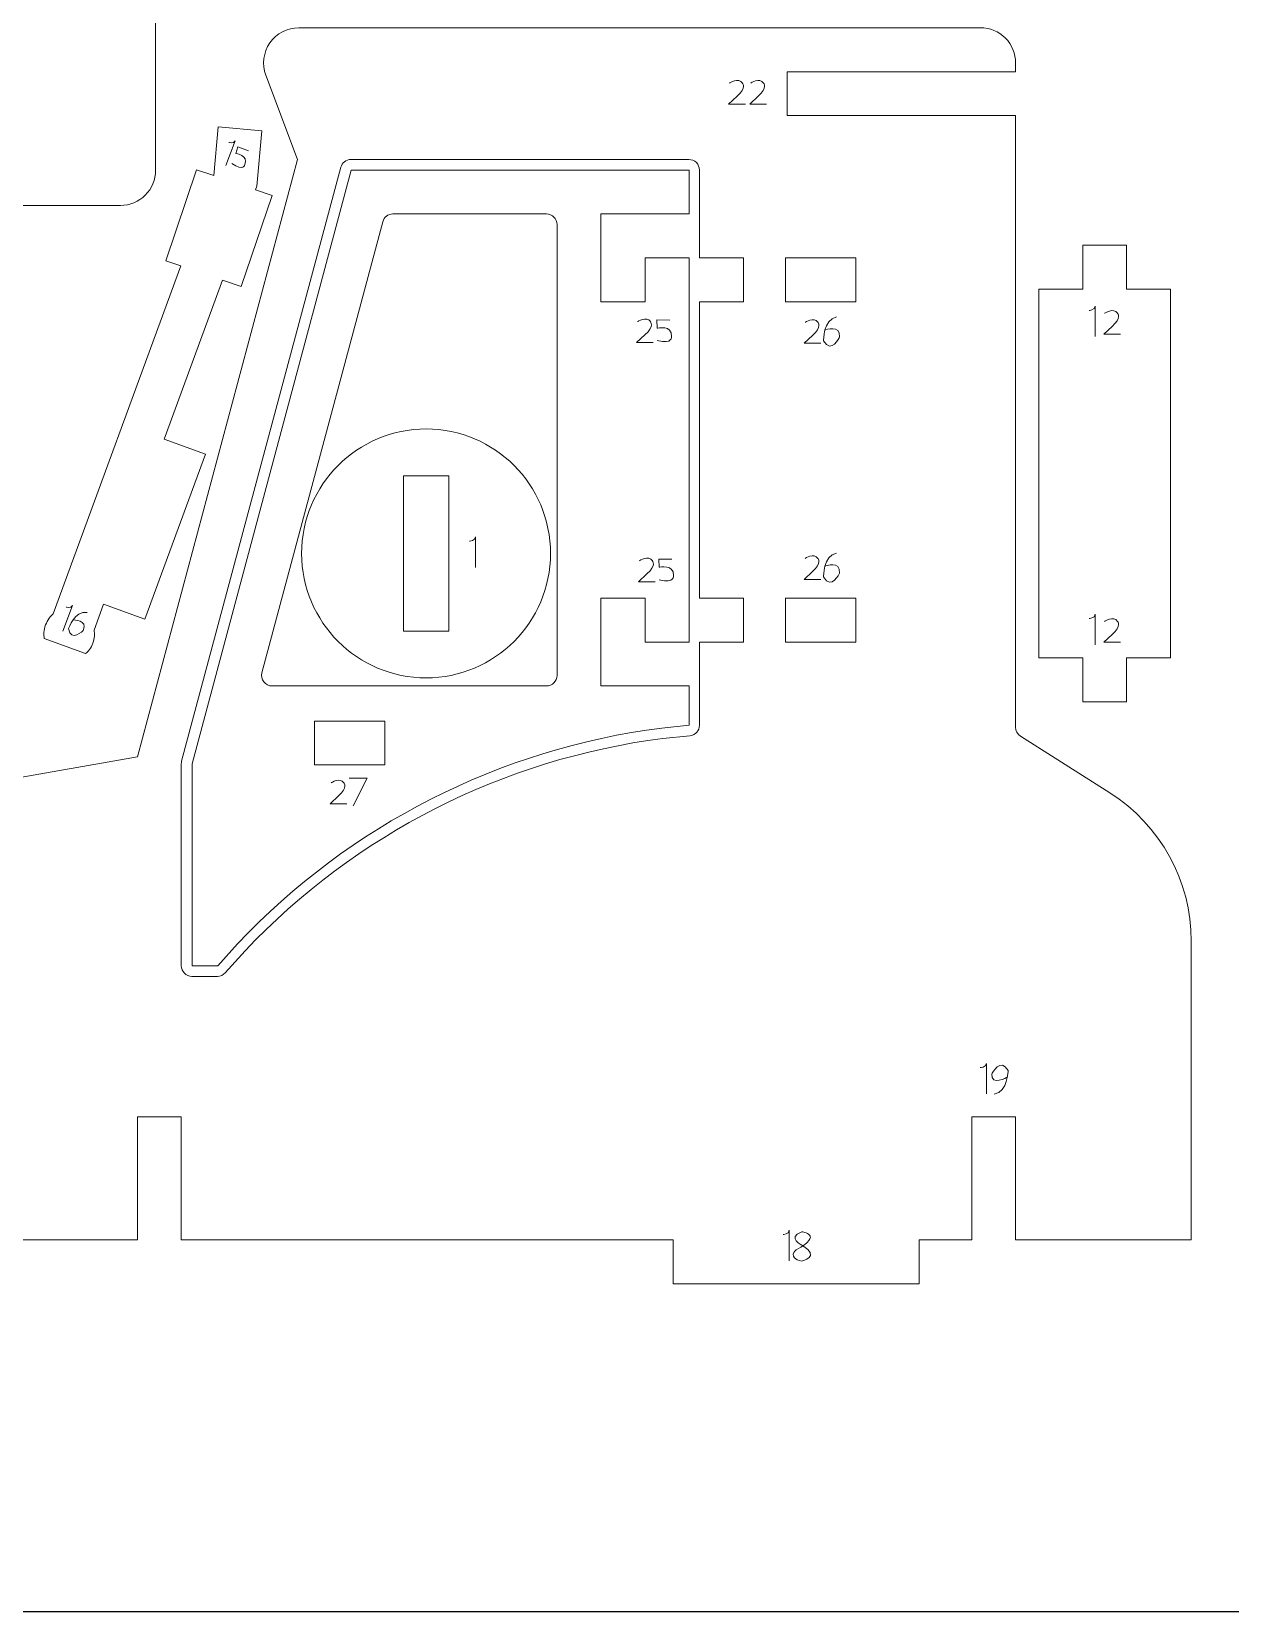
# Model space of a CAD drawing. Header units: centimetres. Extents: x -25 to 25, y -32.5 to 32.5.
# Drawn here: x 6.72 to 14.99, y -32.5 to -21.6 of the extents above; entities that cross this region are included whole.
import ezdxf

# ---------------------------------------------------------------- set-up
doc = ezdxf.new("R2010")
doc.units = ezdxf.units.CM
doc.header["$MEASUREMENT"] = 0
doc.layers.add('Capa 1', color=7, linetype='Continuous')

msp = doc.modelspace()

# ---------------------------------------------------------------- linework, layer by layer
at = {"layer": 'Capa 1', "color": 254}
msp.add_lwpolyline([(-25, -32.5), (25, -32.5), (25, 32.5), (-25, 32.5), (-25, -32.5)], close=True, dxfattribs=at)
at = {"layer": 'Capa 1', "color": 18, "lineweight": 9}
for points, knots in [([(4.0482, -17.89101), (4.0482, -17.89101), (4.0482, -17.58805), (4.0482, -17.58805), (4.0482, -17.58805), (4.04825, -17.52372), (4.07384, -17.46206), (4.11937, -17.41661), (4.11937, -17.41661), (4.16486, -17.37111), (4.22627, -17.34561), (4.2906, -17.34565), (4.2906, -17.34565), (4.2906, -17.34565), (7.33471, -17.34565), (7.33471, -17.34565), (7.33471, -17.34565), (7.39904, -17.34569), (7.4607, -17.37128), (7.50615, -17.41682), (7.50615, -17.41682), (7.5516, -17.46231), (7.57715, -17.52372), (7.57711, -17.58805), (7.57711, -17.58805), (7.57711, -17.58805), (7.57711, -22.55698), (7.57711, -22.55698), (7.57711, -22.55698), (7.57707, -22.62131), (7.55148, -22.68297), (7.50594, -22.72842), (7.50594, -22.72842), (7.46045, -22.77387), (7.39904, -22.79942), (7.33471, -22.79938), (7.33471, -22.79938), (7.33471, -22.79938), (4.2906, -22.79938), (4.2906, -22.79938), (4.2906, -22.79938), (4.22627, -22.79934), (4.16461, -22.77375), (4.11916, -22.72821), (4.11916, -22.72821), (4.07367, -22.68272), (4.04816, -22.62131), (4.0482, -22.55698), (4.0482, -22.55698), (4.0482, -22.55698), (4.0482, -22.25398), (4.0482, -22.25398), (4.0482, -22.25398), (4.0482, -22.25398), (5.63798, -22.25398), (5.63798, -22.25398), (5.63798, -22.25398), (5.63798, -22.25398), (5.63798, -21.64802), (5.63798, -21.64802), (5.63798, -21.64802), (5.63798, -21.64802), (2.36578, -21.64802), (2.36578, -21.64802), (2.36578, -21.64802), (2.30145, -21.64797), (2.23979, -21.62238), (2.19429, -21.57689), (2.19429, -21.57689), (2.14884, -21.53136), (2.12334, -21.46995), (2.12338, -21.40566), (2.12338, -21.40566), (2.12338, -21.40566), (2.12338, -18.73937), (2.12338, -18.73937), (2.12338, -18.73937), (2.12342, -18.67504), (2.14901, -18.61338), (2.19455, -18.56793), (2.19455, -18.56793), (2.24004, -18.52248), (2.30145, -18.49697), (2.36578, -18.49701), (2.36578, -18.49701), (2.36578, -18.49701), (5.63798, -18.49701), (5.63798, -18.49701), (5.63798, -18.49701), (5.63798, -18.49701), (5.63798, -17.89101), (5.63798, -17.89101), (5.63798, -17.89101), (5.63798, -17.89101), (4.0482, -17.89101), (4.0482, -17.89101)], [0, 0, 0, 0, 0.04, 0.04, 0.04, 0.04, 0.08, 0.08, 0.08, 0.08, 0.12, 0.12, 0.12, 0.12, 0.16, 0.16, 0.16, 0.16, 0.2, 0.2, 0.2, 0.2, 0.24, 0.24, 0.24, 0.24, 0.28, 0.28, 0.28, 0.28, 0.32, 0.32, 0.32, 0.32, 0.36, 0.36, 0.36, 0.36, 0.4, 0.4, 0.4, 0.4, 0.44, 0.44, 0.44, 0.44, 0.48, 0.48, 0.48, 0.48, 0.52, 0.52, 0.52, 0.52, 0.56, 0.56, 0.56, 0.56, 0.6, 0.6, 0.6, 0.6, 0.64, 0.64, 0.64, 0.64, 0.68, 0.68, 0.68, 0.68, 0.72, 0.72, 0.72, 0.72, 0.76, 0.76, 0.76, 0.76, 0.8, 0.8, 0.8, 0.8, 0.84, 0.84, 0.84, 0.84, 0.88, 0.88, 0.88, 0.88, 0.92, 0.92, 0.92, 0.92, 1, 1, 1, 1]), ([(5.42021, -26.9599), (5.42021, -26.9599), (7.45113, -26.60355), (7.45113, -26.60355), (7.45113, -26.60355), (7.45113, -26.60355), (8.55526, -22.48299), (8.55526, -22.48299), (8.55526, -22.48299), (8.55526, -22.48299), (8.33785, -21.90126), (8.33785, -21.90126), (8.33785, -21.90126), (8.30997, -21.82695), (8.32028, -21.74369), (8.36544, -21.67842), (8.36544, -21.67842), (8.41059, -21.61311), (8.48553, -21.57411), (8.56489, -21.57403), (8.56489, -21.57403), (8.56489, -21.57403), (13.26842, -21.57403), (13.26842, -21.57403), (13.26842, -21.57403), (13.33267, -21.57398), (13.39433, -21.59945), (13.43978, -21.64485), (13.43978, -21.64485), (13.48523, -21.69026), (13.51077, -21.75218), (13.51082, -21.81643), (13.51082, -21.81643), (13.51082, -21.81643), (13.51082, -21.87699), (13.51082, -21.87699), (13.51082, -21.87699), (13.51082, -21.87699), (11.93529, -21.87699), (11.93529, -21.87699), (11.93529, -21.87699), (11.93529, -21.87699), (11.93529, -22.17999), (11.93529, -22.17999), (11.93529, -22.17999), (11.93529, -22.17999), (13.51082, -22.17999), (13.51082, -22.17999), (13.51082, -22.17999), (13.51082, -22.17999), (13.51082, -26.39964), (13.51082, -26.39964), (13.51082, -26.39964), (13.51082, -26.42455), (13.52355, -26.44768), (13.54455, -26.46105), (13.54455, -26.46105), (13.54455, -26.46105), (14.1607, -26.85245), (14.1607, -26.85245), (14.1607, -26.85245), (14.51064, -27.07469), (14.72269, -27.46087), (14.72278, -27.87544), (14.72278, -27.87544), (14.72278, -27.87544), (14.72278, -29.9364), (14.72278, -29.9364), (14.72278, -29.9364), (14.72278, -29.9364), (13.51082, -29.9364), (13.51082, -29.9364), (13.51082, -29.9364), (13.51082, -29.9364), (13.51082, -29.08804), (13.51082, -29.08804), (13.51082, -29.08804), (13.51082, -29.08804), (13.20786, -29.08804), (13.20786, -29.08804), (13.20786, -29.08804), (13.20786, -29.08804), (13.20786, -29.9364), (13.20786, -29.9364), (13.20786, -29.9364), (13.20786, -29.9364), (12.84426, -29.9364), (12.84426, -29.9364), (12.84426, -29.9364), (12.84426, -29.9364), (12.84426, -30.2394), (12.84426, -30.2394), (12.84426, -30.2394), (12.84426, -30.2394), (11.14753, -30.2394), (11.14753, -30.2394), (11.14753, -30.2394), (11.14753, -30.2394), (11.14753, -29.9364), (11.14753, -29.9364), (11.14753, -29.9364), (11.14753, -29.9364), (7.75413, -29.9364), (7.75413, -29.9364), (7.75413, -29.9364), (7.75413, -29.9364), (7.75413, -29.08804), (7.75413, -29.08804), (7.75413, -29.08804), (7.75413, -29.08804), (7.45113, -29.08804), (7.45113, -29.08804), (7.45113, -29.08804), (7.45113, -29.08804), (7.45113, -29.9364), (7.45113, -29.9364), (7.45113, -29.9364), (7.45113, -29.9364), (2.8458, -29.9364), (2.8458, -29.9364), (2.8458, -29.9364), (2.8458, -29.9364), (2.8458, -30.2394), (2.8458, -30.2394), (2.8458, -30.2394), (2.8458, -30.2394), (1.14908, -30.2394), (1.14908, -30.2394), (1.14908, -30.2394), (1.14908, -30.2394), (1.14908, -29.9364), (1.14908, -29.9364), (1.14908, -29.9364), (1.14908, -29.9364), (0.84608, -29.9364), (0.84608, -29.9364), (0.84608, -29.9364), (0.84608, -29.9364), (0.84608, -28.77273), (0.84608, -28.77273), (0.84608, -28.77273), (0.84591, -28.23454), (1.20158, -27.76056), (1.71808, -27.60944), (1.71808, -27.60944), (1.71808, -27.60944), (3.74904, -27.2531), (3.74904, -27.2531)], [0, 0, 0, 0, 0.02631579, 0.02631579, 0.02631579, 0.02631579, 0.05263158, 0.05263158, 0.05263158, 0.05263158, 0.07894737, 0.07894737, 0.07894737, 0.07894737, 0.10526316, 0.10526316, 0.10526316, 0.10526316, 0.13157895, 0.13157895, 0.13157895, 0.13157895, 0.15789474, 0.15789474, 0.15789474, 0.15789474, 0.18421053, 0.18421053, 0.18421053, 0.18421053, 0.21052632, 0.21052632, 0.21052632, 0.21052632, 0.23684211, 0.23684211, 0.23684211, 0.23684211, 0.26315789, 0.26315789, 0.26315789, 0.26315789, 0.28947368, 0.28947368, 0.28947368, 0.28947368, 0.31578947, 0.31578947, 0.31578947, 0.31578947, 0.34210526, 0.34210526, 0.34210526, 0.34210526, 0.36842105, 0.36842105, 0.36842105, 0.36842105, 0.39473684, 0.39473684, 0.39473684, 0.39473684, 0.42105263, 0.42105263, 0.42105263, 0.42105263, 0.44736842, 0.44736842, 0.44736842, 0.44736842, 0.47368421, 0.47368421, 0.47368421, 0.47368421, 0.5, 0.5, 0.5, 0.5, 0.52631579, 0.52631579, 0.52631579, 0.52631579, 0.55263158, 0.55263158, 0.55263158, 0.55263158, 0.57894737, 0.57894737, 0.57894737, 0.57894737, 0.60526316, 0.60526316, 0.60526316, 0.60526316, 0.63157895, 0.63157895, 0.63157895, 0.63157895, 0.65789474, 0.65789474, 0.65789474, 0.65789474, 0.68421053, 0.68421053, 0.68421053, 0.68421053, 0.71052632, 0.71052632, 0.71052632, 0.71052632, 0.73684211, 0.73684211, 0.73684211, 0.73684211, 0.76315789, 0.76315789, 0.76315789, 0.76315789, 0.78947368, 0.78947368, 0.78947368, 0.78947368, 0.81578947, 0.81578947, 0.81578947, 0.81578947, 0.84210526, 0.84210526, 0.84210526, 0.84210526, 0.86842105, 0.86842105, 0.86842105, 0.86842105, 0.89473684, 0.89473684, 0.89473684, 0.89473684, 0.92105263, 0.92105263, 0.92105263, 0.92105263, 0.94736842, 0.94736842, 0.94736842, 0.94736842, 1, 1, 1, 1]), ([(7.15199, -25.73124), (7.15199, -25.73124), (7.21851, -25.5501), (7.21851, -25.5501), (7.21851, -25.5501), (7.21851, -25.5501), (7.50298, -25.65439), (7.50298, -25.65439), (7.50298, -25.65439), (7.50298, -25.65439), (7.92013, -24.51654), (7.92013, -24.51654), (7.92013, -24.51654), (7.92013, -24.51654), (7.63565, -24.41224), (7.63565, -24.41224), (7.63565, -24.41224), (7.63565, -24.41224), (8.03793, -23.31492), (8.03793, -23.31492), (8.03793, -23.31492), (8.03793, -23.31492), (8.16695, -23.35883), (8.16695, -23.35883), (8.16695, -23.35883), (8.16695, -23.35883), (8.38054, -22.73133), (8.38054, -22.73133), (8.38054, -22.73133), (8.38054, -22.73133), (8.26614, -22.6924), (8.26614, -22.6924), (8.26614, -22.6924), (8.26614, -22.6924), (8.2754, -22.66715), (8.2754, -22.66715), (8.2754, -22.66715), (8.2754, -22.66715), (8.30981, -22.28441), (8.30981, -22.28441), (8.30981, -22.28441), (8.30981, -22.28441), (8.008, -22.25734), (8.008, -22.25734), (8.008, -22.25734), (8.008, -22.25734), (7.97779, -22.59423), (7.97779, -22.59423), (7.97779, -22.59423), (7.97779, -22.59423), (7.86021, -22.55422), (7.86021, -22.55422), (7.86021, -22.55422), (7.86021, -22.55422), (7.64662, -23.18172), (7.64662, -23.18172), (7.64662, -23.18172), (7.64662, -23.18172), (7.75106, -23.21727), (7.75106, -23.21727), (7.75106, -23.21727), (7.75106, -23.21727), (6.87075, -25.61822), (6.87075, -25.61822)], [0, 0, 0, 0, 0.05882353, 0.05882353, 0.05882353, 0.05882353, 0.11764706, 0.11764706, 0.11764706, 0.11764706, 0.17647059, 0.17647059, 0.17647059, 0.17647059, 0.23529412, 0.23529412, 0.23529412, 0.23529412, 0.29411765, 0.29411765, 0.29411765, 0.29411765, 0.35294118, 0.35294118, 0.35294118, 0.35294118, 0.41176471, 0.41176471, 0.41176471, 0.41176471, 0.47058824, 0.47058824, 0.47058824, 0.47058824, 0.52941176, 0.52941176, 0.52941176, 0.52941176, 0.58823529, 0.58823529, 0.58823529, 0.58823529, 0.64705882, 0.64705882, 0.64705882, 0.64705882, 0.70588235, 0.70588235, 0.70588235, 0.70588235, 0.76470588, 0.76470588, 0.76470588, 0.76470588, 0.82352941, 0.82352941, 0.82352941, 0.82352941, 0.88235294, 0.88235294, 0.88235294, 0.88235294, 1, 1, 1, 1]), ([(11.32933, -25.50901), (11.32933, -25.50901), (11.63234, -25.50901), (11.63234, -25.50901), (11.63234, -25.50901), (11.63234, -25.50901), (11.63234, -25.81202), (11.63234, -25.81202), (11.63234, -25.81202), (11.63234, -25.81202), (11.32933, -25.81202), (11.32933, -25.81202), (11.32933, -25.81202), (11.32933, -25.81202), (11.32933, -26.38619), (11.32933, -26.38619), (11.32933, -26.38619), (11.32938, -26.42349), (11.30107, -26.45477), (11.26394, -26.45855), (11.26394, -26.45855), (11.26394, -26.45855), (11.07569, -26.4776), (11.07569, -26.4776), (11.07569, -26.4776), (9.9747, -26.6187), (8.95701, -27.13597), (8.19446, -27.94253), (8.19446, -27.94253), (8.19446, -27.94253), (8.05777, -28.09437), (8.05777, -28.09437), (8.05777, -28.09437), (8.04398, -28.10969), (8.02433, -28.11848), (8.00375, -28.11848), (8.00375, -28.11848), (8.00375, -28.11848), (7.82682, -28.11848), (7.82682, -28.11848), (7.82682, -28.11848), (7.80756, -28.11848), (7.7891, -28.11084), (7.77543, -28.09721), (7.77543, -28.09721), (7.76181, -28.08359), (7.75413, -28.06501), (7.75413, -28.04574), (7.75413, -28.04574), (7.75413, -28.04574), (7.75413, -26.65304), (7.75413, -26.65304), (7.75413, -26.65304), (7.75413, -26.64667), (7.75498, -26.64035), (7.75659, -26.63419), (7.75659, -26.63419), (7.75659, -26.63419), (8.85448, -22.53688), (8.85448, -22.53688), (8.85448, -22.53688), (8.86297, -22.5051), (8.89183, -22.48299), (8.92472, -22.48299), (8.92472, -22.48299), (8.92472, -22.48299), (11.25664, -22.48299), (11.25664, -22.48299), (11.25664, -22.48299), (11.27591, -22.48295), (11.29437, -22.49058), (11.30803, -22.50421), (11.30803, -22.50421), (11.32165, -22.51783), (11.32933, -22.53642), (11.32933, -22.55568), (11.32933, -22.55568), (11.32933, -22.55568), (11.32933, -23.16164), (11.32933, -23.16164), (11.32933, -23.16164), (11.32933, -23.16164), (11.63234, -23.16164), (11.63234, -23.16164), (11.63234, -23.16164), (11.63234, -23.16164), (11.63234, -23.46465), (11.63234, -23.46465), (11.63234, -23.46465), (11.63234, -23.46465), (11.32933, -23.46465), (11.32933, -23.46465), (11.32933, -23.46465), (11.32933, -23.46465), (11.32933, -25.50901), (11.32933, -25.50901)], [0, 0, 0, 0, 0.04, 0.04, 0.04, 0.04, 0.08, 0.08, 0.08, 0.08, 0.12, 0.12, 0.12, 0.12, 0.16, 0.16, 0.16, 0.16, 0.2, 0.2, 0.2, 0.2, 0.24, 0.24, 0.24, 0.24, 0.28, 0.28, 0.28, 0.28, 0.32, 0.32, 0.32, 0.32, 0.36, 0.36, 0.36, 0.36, 0.4, 0.4, 0.4, 0.4, 0.44, 0.44, 0.44, 0.44, 0.48, 0.48, 0.48, 0.48, 0.52, 0.52, 0.52, 0.52, 0.56, 0.56, 0.56, 0.56, 0.6, 0.6, 0.6, 0.6, 0.64, 0.64, 0.64, 0.64, 0.68, 0.68, 0.68, 0.68, 0.72, 0.72, 0.72, 0.72, 0.76, 0.76, 0.76, 0.76, 0.8, 0.8, 0.8, 0.8, 0.84, 0.84, 0.84, 0.84, 0.88, 0.88, 0.88, 0.88, 0.92, 0.92, 0.92, 0.92, 1, 1, 1, 1]), ([(10.64999, -22.85865), (10.64999, -22.85865), (11.25812, -22.85865), (11.25812, -22.85865), (11.25812, -22.85865), (11.25812, -22.85865), (11.25812, -22.55569), (11.25812, -22.55569), (11.25812, -22.55569), (11.25812, -22.55569), (8.92619, -22.55569), (8.92619, -22.55569), (8.92619, -22.55569), (8.92619, -22.55569), (7.82834, -26.653), (7.82834, -26.653), (7.82834, -26.653), (7.82834, -26.653), (7.82834, -28.04575), (7.82834, -28.04575), (7.82834, -28.04575), (7.82834, -28.04575), (8.00522, -28.04575), (8.00522, -28.04575), (8.00522, -28.04575), (8.00522, -28.04575), (8.14246, -27.89323), (8.14246, -27.89323), (8.14246, -27.89323), (8.91652, -27.07419), (9.95109, -26.54839), (11.06889, -26.40534), (11.06889, -26.40534), (11.06889, -26.40534), (11.25812, -26.38616), (11.25812, -26.38616), (11.25812, -26.38616), (11.25812, -26.38616), (11.25812, -26.11498), (11.25812, -26.11498), (11.25812, -26.11498), (11.25812, -26.11498), (10.64999, -26.11498), (10.64999, -26.11498), (10.64999, -26.11498), (10.64999, -26.11498), (10.64999, -25.50902), (10.64999, -25.50902), (10.64999, -25.50902), (10.64999, -25.50902), (10.95511, -25.50902), (10.95511, -25.50902), (10.95511, -25.50902), (10.95511, -25.50902), (10.95511, -25.81198), (10.95511, -25.81198), (10.95511, -25.81198), (10.95511, -25.81198), (11.25812, -25.81198), (11.25812, -25.81198), (11.25812, -25.81198), (11.25812, -25.81198), (11.25812, -23.16165), (11.25812, -23.16165), (11.25812, -23.16165), (11.25812, -23.16165), (10.95511, -23.16165), (10.95511, -23.16165), (10.95511, -23.16165), (10.95511, -23.16165), (10.95511, -23.46465), (10.95511, -23.46465), (10.95511, -23.46465), (10.95511, -23.46465), (10.64999, -23.46465), (10.64999, -23.46465), (10.64999, -23.46465), (10.64999, -23.46465), (10.64999, -22.85865), (10.64999, -22.85865)], [0, 0, 0, 0, 0.04761905, 0.04761905, 0.04761905, 0.04761905, 0.0952381, 0.0952381, 0.0952381, 0.0952381, 0.14285714, 0.14285714, 0.14285714, 0.14285714, 0.19047619, 0.19047619, 0.19047619, 0.19047619, 0.23809524, 0.23809524, 0.23809524, 0.23809524, 0.28571429, 0.28571429, 0.28571429, 0.28571429, 0.33333333, 0.33333333, 0.33333333, 0.33333333, 0.38095238, 0.38095238, 0.38095238, 0.38095238, 0.42857143, 0.42857143, 0.42857143, 0.42857143, 0.47619048, 0.47619048, 0.47619048, 0.47619048, 0.52380952, 0.52380952, 0.52380952, 0.52380952, 0.57142857, 0.57142857, 0.57142857, 0.57142857, 0.61904762, 0.61904762, 0.61904762, 0.61904762, 0.66666667, 0.66666667, 0.66666667, 0.66666667, 0.71428571, 0.71428571, 0.71428571, 0.71428571, 0.76190476, 0.76190476, 0.76190476, 0.76190476, 0.80952381, 0.80952381, 0.80952381, 0.80952381, 0.85714286, 0.85714286, 0.85714286, 0.85714286, 0.9047619, 0.9047619, 0.9047619, 0.9047619, 1, 1, 1, 1]), ([(8.31068, -26.02344), (8.31068, -26.02344), (9.14423, -22.91255), (9.14423, -22.91255), (9.14423, -22.91255), (9.15276, -22.8808), (9.18158, -22.85869), (9.21447, -22.85865), (9.21447, -22.85865), (9.21447, -22.85865), (10.27429, -22.85865), (10.27429, -22.85865), (10.27429, -22.85865), (10.29356, -22.85865), (10.31206, -22.86629), (10.32569, -22.87991), (10.32569, -22.87991), (10.33931, -22.89353), (10.34699, -22.91212), (10.34699, -22.93139), (10.34699, -22.93139), (10.34699, -22.93139), (10.34699, -26.04229), (10.34699, -26.04229), (10.34699, -26.04229), (10.34699, -26.06155), (10.33935, -26.08001), (10.32573, -26.09368), (10.32573, -26.09368), (10.31211, -26.1073), (10.29356, -26.11498), (10.27429, -26.11498), (10.27429, -26.11498), (10.27429, -26.11498), (8.38092, -26.11498), (8.38092, -26.11498), (8.38092, -26.11498), (8.35834, -26.11502), (8.33704, -26.10454), (8.32325, -26.08663), (8.32325, -26.08663), (8.3095, -26.06873), (8.30487, -26.04526), (8.31068, -26.02344)], [0, 0, 0, 0, 0.08333333, 0.08333333, 0.08333333, 0.08333333, 0.16666667, 0.16666667, 0.16666667, 0.16666667, 0.25, 0.25, 0.25, 0.25, 0.33333333, 0.33333333, 0.33333333, 0.33333333, 0.41666667, 0.41666667, 0.41666667, 0.41666667, 0.5, 0.5, 0.5, 0.5, 0.58333333, 0.58333333, 0.58333333, 0.58333333, 0.66666667, 0.66666667, 0.66666667, 0.66666667, 0.75, 0.75, 0.75, 0.75, 0.83333333, 0.83333333, 0.83333333, 0.83333333, 1, 1, 1, 1]), ([(13.97394, -25.92215), (13.97394, -25.92215), (13.67094, -25.92215), (13.67094, -25.92215), (13.67094, -25.92215), (13.67094, -25.92215), (13.67094, -23.37707), (13.67094, -23.37707), (13.67094, -23.37707), (13.67094, -23.37707), (13.97394, -23.37707), (13.97394, -23.37707), (13.97394, -23.37707), (13.97394, -23.37707), (13.97394, -23.07411), (13.97394, -23.07411), (13.97394, -23.07411), (13.97394, -23.07411), (14.2769, -23.07411), (14.2769, -23.07411), (14.2769, -23.07411), (14.2769, -23.07411), (14.2769, -23.37707), (14.2769, -23.37707), (14.2769, -23.37707), (14.2769, -23.37707), (14.5799, -23.37707), (14.5799, -23.37707), (14.5799, -23.37707), (14.5799, -23.37707), (14.5799, -25.92215), (14.5799, -25.92215), (14.5799, -25.92215), (14.5799, -25.92215), (14.2769, -25.92215), (14.2769, -25.92215), (14.2769, -25.92215), (14.2769, -25.92215), (14.2769, -26.22511), (14.2769, -26.22511), (14.2769, -26.22511), (14.2769, -26.22511), (13.97394, -26.22511), (13.97394, -26.22511), (13.97394, -26.22511), (13.97394, -26.22511), (13.97394, -25.92215), (13.97394, -25.92215)], [0, 0, 0, 0, 0.07692308, 0.07692308, 0.07692308, 0.07692308, 0.15384615, 0.15384615, 0.15384615, 0.15384615, 0.23076923, 0.23076923, 0.23076923, 0.23076923, 0.30769231, 0.30769231, 0.30769231, 0.30769231, 0.38461538, 0.38461538, 0.38461538, 0.38461538, 0.46153846, 0.46153846, 0.46153846, 0.46153846, 0.53846154, 0.53846154, 0.53846154, 0.53846154, 0.61538462, 0.61538462, 0.61538462, 0.61538462, 0.69230769, 0.69230769, 0.69230769, 0.69230769, 0.76923077, 0.76923077, 0.76923077, 0.76923077, 0.84615385, 0.84615385, 0.84615385, 0.84615385, 1, 1, 1, 1]), ([(11.92252, -23.46465), (11.92252, -23.46465), (12.40728, -23.46465), (12.40728, -23.46465), (12.40728, -23.46465), (12.40728, -23.46465), (12.40728, -23.16164), (12.40728, -23.16164), (12.40728, -23.16164), (12.40728, -23.16164), (11.92252, -23.16164), (11.92252, -23.16164), (11.92252, -23.16164), (11.92252, -23.16164), (11.92252, -23.46465), (11.92252, -23.46465)], [0, 0, 0, 0, 0.2, 0.2, 0.2, 0.2, 0.4, 0.4, 0.4, 0.4, 0.6, 0.6, 0.6, 0.6, 1, 1, 1, 1]), ([(11.92252, -25.50901), (11.92252, -25.50901), (12.40728, -25.50901), (12.40728, -25.50901), (12.40728, -25.50901), (12.40728, -25.50901), (12.40728, -25.81202), (12.40728, -25.81202), (12.40728, -25.81202), (12.40728, -25.81202), (11.92252, -25.81202), (11.92252, -25.81202), (11.92252, -25.81202), (11.92252, -25.81202), (11.92252, -25.50901), (11.92252, -25.50901)], [0, 0, 0, 0, 0.2, 0.2, 0.2, 0.2, 0.4, 0.4, 0.4, 0.4, 0.6, 0.6, 0.6, 0.6, 1, 1, 1, 1]), ([(6.80908, -25.78673), (6.80245, -25.76413), (6.80512, -25.72985), (6.81807, -25.69447), (6.81807, -25.69447), (6.83102, -25.6591), (6.8511, -25.6312), (6.87075, -25.61822)], [0, 0, 0, 0, 0.33333333, 0.33333333, 0.33333333, 0.33333333, 1, 1, 1, 1]), ([(7.09353, -25.89101), (7.11284, -25.87895), (7.13233, -25.85266), (7.1446, -25.81912), (7.1446, -25.81912), (7.15688, -25.78558), (7.15896, -25.75292), (7.15199, -25.73124)], [0, 0, 0, 0, 0.33333333, 0.33333333, 0.33333333, 0.33333333, 1, 1, 1, 1]), ([(9.15905, -26.35738), (9.15905, -26.35738), (9.15905, -26.66034), (9.15905, -26.66034), (9.15905, -26.66034), (9.15905, -26.66034), (8.67429, -26.66034), (8.67429, -26.66034), (8.67429, -26.66034), (8.67429, -26.66034), (8.67429, -26.35738), (8.67429, -26.35738), (8.67429, -26.35738), (8.67429, -26.35738), (9.15905, -26.35738), (9.15905, -26.35738)], [0, 0, 0, 0, 0.2, 0.2, 0.2, 0.2, 0.4, 0.4, 0.4, 0.4, 0.6, 0.6, 0.6, 0.6, 1, 1, 1, 1])]:
    msp.add_open_spline(points, degree=3, knots=knots, dxfattribs=at)
at = {"layer": 'Capa 1', "color": 22, "lineweight": 5}
for points, knots in [([(11.53698, -21.95608), (11.53698, -21.95608), (11.59881, -21.91527), (11.62597, -21.95608), (11.62597, -21.95608), (11.62597, -21.95608), (11.65689, -21.98698), (11.5889, -22.04632)], [0, 0, 0, 0, 0.33333333, 0.33333333, 0.33333333, 0.33333333, 1, 1, 1, 1]), ([(11.68281, -21.95608), (11.68281, -21.95608), (11.74464, -21.91527), (11.7718, -21.95608), (11.7718, -21.95608), (11.7718, -21.95608), (11.80272, -21.98698), (11.73473, -22.04632)], [0, 0, 0, 0, 0.33333333, 0.33333333, 0.33333333, 0.33333333, 1, 1, 1, 1]), ([(11.5889, -22.04632), (11.5889, -22.04632), (11.53082, -22.1007), (11.53082, -22.1007), (11.53082, -22.1007), (11.53082, -22.1007), (11.64614, -22.1007), (11.64614, -22.1007)], [0, 0, 0, 0, 0.33333333, 0.33333333, 0.33333333, 0.33333333, 1, 1, 1, 1]), ([(11.73473, -22.04632), (11.73473, -22.04632), (11.67665, -22.1007), (11.67665, -22.1007), (11.67665, -22.1007), (11.67665, -22.1007), (11.79197, -22.1007), (11.79197, -22.1007)], [0, 0, 0, 0, 0.33333333, 0.33333333, 0.33333333, 0.33333333, 1, 1, 1, 1]), ([(8.12939, -22.4416), (8.12939, -22.4416), (8.22175, -22.4541), (8.19203, -22.51795), (8.19203, -22.51795), (8.19203, -22.51795), (8.18408, -22.56639), (8.10333, -22.5109)], [0, 0, 0, 0, 0.33333333, 0.33333333, 0.33333333, 0.33333333, 1, 1, 1, 1]), ([(8.21773, -22.42325), (8.21773, -22.42325), (8.14388, -22.39497), (8.14388, -22.39497), (8.14388, -22.39497), (8.14388, -22.39497), (8.12939, -22.4416), (8.12939, -22.4416)], [0, 0, 0, 0, 0.33333333, 0.33333333, 0.33333333, 0.33333333, 1, 1, 1, 1]), ([(14.12452, -23.54374), (14.12452, -23.54374), (14.18635, -23.50293), (14.21351, -23.54374), (14.21351, -23.54374), (14.21351, -23.54374), (14.24443, -23.57464), (14.17644, -23.63398)], [0, 0, 0, 0, 0.33333333, 0.33333333, 0.33333333, 0.33333333, 1, 1, 1, 1]), ([(10.9016, -23.60168), (10.9016, -23.60168), (10.96343, -23.56087), (10.99059, -23.60168), (10.99059, -23.60168), (10.99059, -23.60168), (11.02151, -23.63258), (10.95352, -23.69192)], [0, 0, 0, 0, 0.33333333, 0.33333333, 0.33333333, 0.33333333, 1, 1, 1, 1]), ([(11.12579, -23.59071), (11.12579, -23.59071), (11.03432, -23.59016), (11.03432, -23.59016), (11.03432, -23.59016), (11.03432, -23.59016), (11.03761, -23.64654), (11.03761, -23.64654)], [0, 0, 0, 0, 0.33333333, 0.33333333, 0.33333333, 0.33333333, 1, 1, 1, 1]), ([(11.03761, -23.64654), (11.03761, -23.64654), (11.1427, -23.62248), (11.13652, -23.70371), (11.13652, -23.70371), (11.13652, -23.70371), (11.14763, -23.7594), (11.03761, -23.73219)], [0, 0, 0, 0, 0.33333333, 0.33333333, 0.33333333, 0.33333333, 1, 1, 1, 1]), ([(12.05768, -23.60615), (12.05768, -23.60615), (12.11951, -23.56534), (12.14667, -23.60615), (12.14667, -23.60615), (12.14667, -23.60615), (12.17759, -23.63705), (12.1096, -23.69639)], [0, 0, 0, 0, 0.33333333, 0.33333333, 0.33333333, 0.33333333, 1, 1, 1, 1]), ([(12.19747, -23.65927), (12.19747, -23.65927), (12.30131, -23.61872), (12.29636, -23.70738), (12.29636, -23.70738), (12.29636, -23.70738), (12.24117, -23.82915), (12.18591, -23.73346), (12.18591, -23.73346), (12.18591, -23.73346), (12.18097, -23.58839), (12.27488, -23.56863)], [0, 0, 0, 0, 0.25, 0.25, 0.25, 0.25, 0.5, 0.5, 0.5, 0.5, 1, 1, 1, 1]), ([(14.17644, -23.63398), (14.17644, -23.63398), (14.11836, -23.68836), (14.11836, -23.68836), (14.11836, -23.68836), (14.11836, -23.68836), (14.23368, -23.68836), (14.23368, -23.68836)], [0, 0, 0, 0, 0.33333333, 0.33333333, 0.33333333, 0.33333333, 1, 1, 1, 1]), ([(10.95352, -23.69192), (10.95352, -23.69192), (10.89544, -23.7463), (10.89544, -23.7463), (10.89544, -23.7463), (10.89544, -23.7463), (11.01076, -23.7463), (11.01076, -23.7463)], [0, 0, 0, 0, 0.33333333, 0.33333333, 0.33333333, 0.33333333, 1, 1, 1, 1]), ([(12.1096, -23.69639), (12.1096, -23.69639), (12.05152, -23.75077), (12.05152, -23.75077), (12.05152, -23.75077), (12.05152, -23.75077), (12.16684, -23.75077), (12.16684, -23.75077)], [0, 0, 0, 0, 0.33333333, 0.33333333, 0.33333333, 0.33333333, 1, 1, 1, 1]), ([(10.9154, -25.25166), (10.9154, -25.25166), (10.97723, -25.21085), (11.00439, -25.25166), (11.00439, -25.25166), (11.00439, -25.25166), (11.03531, -25.28256), (10.96732, -25.3419)], [0, 0, 0, 0, 0.33333333, 0.33333333, 0.33333333, 0.33333333, 1, 1, 1, 1]), ([(11.13959, -25.24069), (11.13959, -25.24069), (11.04812, -25.24014), (11.04812, -25.24014), (11.04812, -25.24014), (11.04812, -25.24014), (11.05141, -25.29652), (11.05141, -25.29652)], [0, 0, 0, 0, 0.33333333, 0.33333333, 0.33333333, 0.33333333, 1, 1, 1, 1]), ([(11.05141, -25.29652), (11.05141, -25.29652), (11.1565, -25.27246), (11.15032, -25.35369), (11.15032, -25.35369), (11.15032, -25.35369), (11.16143, -25.40938), (11.05141, -25.38217)], [0, 0, 0, 0, 0.33333333, 0.33333333, 0.33333333, 0.33333333, 1, 1, 1, 1]), ([(12.05768, -25.23539), (12.05768, -25.23539), (12.11951, -25.19458), (12.14667, -25.23539), (12.14667, -25.23539), (12.14667, -25.23539), (12.17759, -25.26629), (12.1096, -25.32563)], [0, 0, 0, 0, 0.33333333, 0.33333333, 0.33333333, 0.33333333, 1, 1, 1, 1]), ([(12.19747, -25.28851), (12.19747, -25.28851), (12.30131, -25.24796), (12.29636, -25.33662), (12.29636, -25.33662), (12.29636, -25.33662), (12.24117, -25.45839), (12.18591, -25.3627), (12.18591, -25.3627), (12.18591, -25.3627), (12.18097, -25.21763), (12.27488, -25.19787)], [0, 0, 0, 0, 0.25, 0.25, 0.25, 0.25, 0.5, 0.5, 0.5, 0.5, 1, 1, 1, 1]), ([(10.96732, -25.3419), (10.96732, -25.3419), (10.90924, -25.39628), (10.90924, -25.39628), (10.90924, -25.39628), (10.90924, -25.39628), (11.02456, -25.39628), (11.02456, -25.39628)], [0, 0, 0, 0, 0.33333333, 0.33333333, 0.33333333, 0.33333333, 1, 1, 1, 1]), ([(12.1096, -25.32563), (12.1096, -25.32563), (12.05152, -25.38001), (12.05152, -25.38001), (12.05152, -25.38001), (12.05152, -25.38001), (12.16684, -25.38001), (12.16684, -25.38001)], [0, 0, 0, 0, 0.33333333, 0.33333333, 0.33333333, 0.33333333, 1, 1, 1, 1]), ([(7.00976, -25.65939), (7.00976, -25.65939), (7.11062, -25.65811), (7.07819, -25.73163), (7.07819, -25.73163), (7.07819, -25.73163), (6.99268, -25.81719), (6.97634, -25.71854), (6.97634, -25.71854), (6.97634, -25.71854), (7.01835, -25.5941), (7.10418, -25.60727)], [0, 0, 0, 0, 0.25, 0.25, 0.25, 0.25, 0.5, 0.5, 0.5, 0.5, 1, 1, 1, 1]), ([(14.12452, -25.66924), (14.12452, -25.66924), (14.18635, -25.62843), (14.21351, -25.66924), (14.21351, -25.66924), (14.21351, -25.66924), (14.24443, -25.70014), (14.17644, -25.75948)], [0, 0, 0, 0, 0.33333333, 0.33333333, 0.33333333, 0.33333333, 1, 1, 1, 1]), ([(14.17644, -25.75948), (14.17644, -25.75948), (14.11836, -25.81386), (14.11836, -25.81386), (14.11836, -25.81386), (14.11836, -25.81386), (14.23368, -25.81386), (14.23368, -25.81386)], [0, 0, 0, 0, 0.33333333, 0.33333333, 0.33333333, 0.33333333, 1, 1, 1, 1]), ([(8.78757, -26.78348), (8.78757, -26.78348), (8.8494, -26.74267), (8.87656, -26.78348), (8.87656, -26.78348), (8.87656, -26.78348), (8.90748, -26.81438), (8.83949, -26.87372)], [0, 0, 0, 0, 0.33333333, 0.33333333, 0.33333333, 0.33333333, 1, 1, 1, 1]), ([(8.9123, -26.75193), (8.9123, -26.75193), (9.03756, -26.75193), (9.03756, -26.75193), (9.03756, -26.75193), (9.03756, -26.75193), (8.94034, -26.94151), (8.94034, -26.94151)], [0, 0, 0, 0, 0.33333333, 0.33333333, 0.33333333, 0.33333333, 1, 1, 1, 1]), ([(8.83949, -26.87372), (8.83949, -26.87372), (8.78141, -26.9281), (8.78141, -26.9281), (8.78141, -26.9281), (8.78141, -26.9281), (8.89673, -26.9281), (8.89673, -26.9281)], [0, 0, 0, 0, 0.33333333, 0.33333333, 0.33333333, 0.33333333, 1, 1, 1, 1]), ([(13.45376, -28.81462), (13.45376, -28.81462), (13.33909, -28.87941), (13.34731, -28.79095), (13.34731, -28.79095), (13.34731, -28.79095), (13.40699, -28.67132), (13.45864, -28.76903), (13.45864, -28.76903), (13.45864, -28.76903), (13.45817, -28.91416), (13.36357, -28.93041)], [0, 0, 0, 0, 0.25, 0.25, 0.25, 0.25, 0.5, 0.5, 0.5, 0.5, 1, 1, 1, 1]), ([(12.03993, -29.9751), (12.03993, -29.9751), (11.92812, -29.92139), (12.03519, -29.88092), (12.03519, -29.88092), (12.03519, -29.88092), (12.19189, -29.9021), (11.99588, -30.00477), (11.99588, -30.00477), (11.99588, -30.00477), (11.93222, -30.06014), (12.03553, -30.08378), (12.03553, -30.08378), (12.03553, -30.08378), (12.16894, -30.05248), (12.03993, -29.9751)], [0, 0, 0, 0, 0.2, 0.2, 0.2, 0.2, 0.4, 0.4, 0.4, 0.4, 0.6, 0.6, 0.6, 0.6, 1, 1, 1, 1])]:
    msp.add_open_spline(points, degree=3, knots=knots, dxfattribs=at)
for points in [[(8.12536, -22.35396), (8.12536, -22.35396), (8.06162, -22.52349), (8.06162, -22.52349)], [(8.08238, -22.36497), (8.08238, -22.36497), (8.11558, -22.37593), (8.12536, -22.35396)], [(14.01717, -23.52477), (14.01717, -23.52477), (14.05758, -23.52312), (14.05922, -23.49535)], [(14.05922, -23.49535), (14.05922, -23.49535), (14.05922, -23.70486), (14.05922, -23.70486)], [(9.74206, -25.11656), (9.74206, -25.11656), (9.78247, -25.11491), (9.78411, -25.08714)], [(9.78411, -25.08714), (9.78411, -25.08714), (9.78411, -25.29665), (9.78411, -25.29665)], [(7.00411, -25.55914), (7.00411, -25.55914), (6.9374, -25.73659), (6.9374, -25.73659)], [(6.95913, -25.57067), (6.95913, -25.57067), (6.99388, -25.58214), (7.00411, -25.55914)], [(14.01717, -25.65027), (14.01717, -25.65027), (14.05758, -25.64862), (14.05922, -25.62085)], [(14.05922, -25.62085), (14.05922, -25.62085), (14.05922, -25.83036), (14.05922, -25.83036)], [(13.26681, -28.74831), (13.26681, -28.74831), (13.30722, -28.74666), (13.30886, -28.71889)], [(13.30886, -28.71889), (13.30886, -28.71889), (13.30886, -28.9284), (13.30886, -28.9284)], [(11.90631, -29.90014), (11.90631, -29.90014), (11.94672, -29.89849), (11.94836, -29.87072)], [(11.94836, -29.87072), (11.94836, -29.87072), (11.94836, -30.08023), (11.94836, -30.08023)]]:
    msp.add_open_spline(points, degree=3, dxfattribs=at)
at = {"layer": 'Capa 1', "color": 250, "lineweight": 9}
for points in [[(8.58473, -25.20071), (8.58473, -24.72658), (8.96909, -24.34222), (9.44323, -24.34222), (9.44323, -24.34222), (9.91736, -24.34222), (10.30173, -24.72658), (10.30173, -25.20071), (10.30173, -25.20071), (10.30173, -25.67484), (9.91736, -26.05922), (9.44323, -26.05922), (9.44323, -26.05922), (8.96909, -26.05922), (8.58473, -25.67484), (8.58473, -25.20071)], [(9.59978, -24.66541), (9.59978, -24.66541), (9.59978, -25.73602), (9.59978, -25.73602), (9.59978, -25.73602), (9.59978, -25.73602), (9.28668, -25.73602), (9.28668, -25.73602), (9.28668, -25.73602), (9.28668, -25.73602), (9.28668, -24.66541), (9.28668, -24.66541), (9.28668, -24.66541), (9.28668, -24.66541), (9.59978, -24.66541), (9.59978, -24.66541)]]:
    msp.add_open_spline(points, degree=3, knots=[0, 0, 0, 0, 0.2, 0.2, 0.2, 0.2, 0.4, 0.4, 0.4, 0.4, 0.6, 0.6, 0.6, 0.6, 1, 1, 1, 1], dxfattribs=at)
at = {"layer": 'Capa 1', "color": 18, "lineweight": 9}
msp.add_open_spline([(6.80908, -25.78673), (6.80908, -25.78673), (7.09353, -25.89101), (7.09353, -25.89101)], degree=3, dxfattribs=at)

doc.saveas('drawing.dxf')
